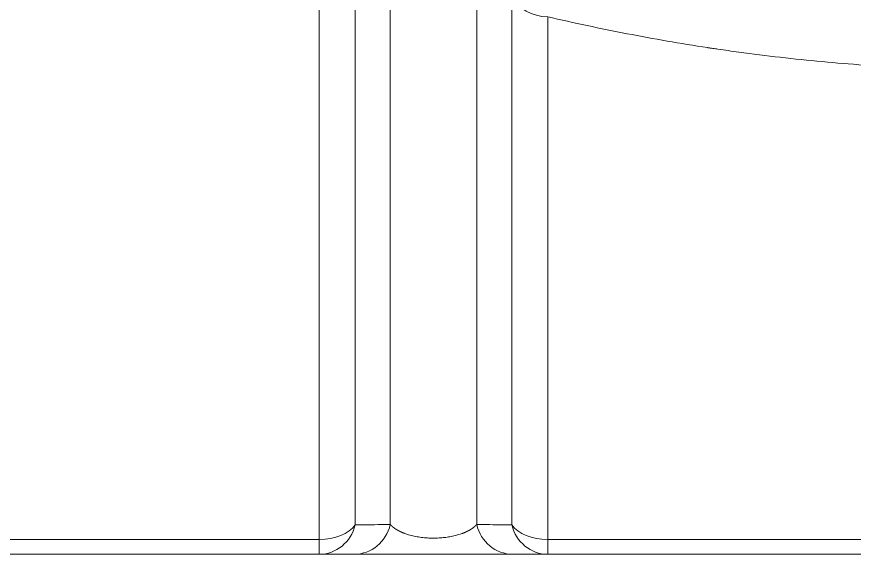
# Model space of a CAD drawing. Header units: millimetres. Extents: x 4664 to 8864, y -38 to 2932.
# Drawn here: x 5268.6 to 5324.3, y 1258.1 to 1293.8 of the extents above; entities that cross this region are included whole.
import ezdxf

# ---------------------------------------------------------------- set-up
doc = ezdxf.new("R2010")
doc.units = ezdxf.units.MM

msp = doc.modelspace()

# ---------------------------------------------------------------- linework, layer by layer
at = {"lineweight": 5}
for p, q in [((5291.094, 1297.697), (5291.094, 1260.011)), ((5288.704, 1258.059), (5288.704, 1296.318)), ((5301.501, 1260.011), (5301.501, 1295.134)), ((5293.424, 1294.605), (5293.424, 1260.034)), ((5299.17, 1294.605), (5299.17, 1260.034)), ((5303.89, 1293.783), (5303.89, 1258.059)), ((5266.593, 1259.038), (5288.704, 1259.038)), ((5303.89, 1259.038), (5326.002, 1259.038)), ((5481.461, 1258.059), (5185.728, 1258.059))]:
    msp.add_line(p, q, dxfattribs=at)
for centre, major_axis, ratio, start_param, end_param in [((5303.89, 1296.049), (-2.612, 0), 0.867625, 0.415831, 1.570796), ((5288.704, 1260.671), (-2.612, 0), 0.625225, 1.570796, 2.725761), ((5288.704, 1260.671), (0, -2.612), 0.945431, 0, 1.315471), ((5291.035, 1260.671), (0, -2.612), 0.94323, 0, 1.324569), ((5301.559, 1260.671), (0, -2.612), 0.94323, 4.958616, 6.283185), ((5303.89, 1260.671), (-2.612, 0), 0.625225, 0.415831, 1.570796), ((5303.89, 1260.671), (0, -2.612), 0.945431, 4.967714, 6.283185)]:
    msp.add_ellipse(centre, major_axis=major_axis, ratio=ratio, start_param=start_param, end_param=end_param, dxfattribs=at)
for points, knots in [([(5325.626, 1290.526), (5324.694, 1290.586), (5322.833, 1290.726), (5320.052, 1290.999), (5318.205, 1291.22), (5316.822, 1291.401), (5316.362, 1291.464), (5315.672, 1291.562), (5315.327, 1291.611), (5314.925, 1291.671), (5314.724, 1291.701), (5314.623, 1291.716), (5314.573, 1291.724), (5314.548, 1291.728), (5314.535, 1291.73), (5314.529, 1291.731), (5314.526, 1291.731), (5314.524, 1291.731), (5314.524, 1291.732), (5314.523, 1291.732), (5313.623, 1291.869), (5311.83, 1292.161), (5309.162, 1292.65), (5306.514, 1293.189), (5304.762, 1293.58), (5303.89, 1293.783)], [0, 0, 0, 0, 0.125, 0.25, 0.375, 0.375, 0.4375, 0.4375, 0.46875, 0.484375, 0.492187, 0.496094, 0.498047, 0.499023, 0.499512, 0.499756, 0.499878, 0.499939, 0.499939, 0.5, 0.5, 0.625, 0.75, 0.875, 1, 1, 1, 1]), ([(5291.094, 1260.011), (5291.662, 1260.017), (5292.236, 1260.023), (5293.016, 1260.03), (5293.22, 1260.032), (5293.424, 1260.034)], [0, 0, 0, 0, 0.739335, 0.739335, 1, 1, 1, 1]), ([(5293.424, 1260.034), (5293.426, 1260.032), (5293.429, 1260.029), (5293.434, 1260.024), (5293.438, 1260.018), (5293.443, 1260.013), (5293.448, 1260.008), (5293.453, 1260.003), (5293.458, 1259.998), (5293.463, 1259.993), (5293.468, 1259.988), (5293.473, 1259.983), (5293.478, 1259.978), (5293.483, 1259.972), (5293.488, 1259.967), (5293.493, 1259.962), (5293.498, 1259.957), (5293.503, 1259.952), (5293.508, 1259.947), (5293.514, 1259.943), (5293.519, 1259.938), (5293.524, 1259.933), (5293.53, 1259.928), (5293.535, 1259.923), (5293.54, 1259.918), (5293.546, 1259.913), (5293.551, 1259.908), (5293.557, 1259.904), (5293.562, 1259.899), (5293.568, 1259.894), (5293.573, 1259.889), (5293.579, 1259.884), (5293.585, 1259.88), (5293.59, 1259.875), (5293.596, 1259.87), (5293.602, 1259.866), (5293.608, 1259.861), (5293.613, 1259.856), (5293.619, 1259.852), (5293.625, 1259.847), (5293.631, 1259.842), (5293.637, 1259.838), (5293.643, 1259.833), (5293.649, 1259.829), (5293.655, 1259.824), (5293.661, 1259.82), (5293.667, 1259.815), (5293.673, 1259.811), (5293.679, 1259.806), (5293.685, 1259.802), (5293.691, 1259.797), (5293.697, 1259.793), (5293.703, 1259.788), (5293.71, 1259.784), (5293.716, 1259.779), (5293.722, 1259.775), (5293.728, 1259.771), (5293.735, 1259.766), (5293.741, 1259.762), (5293.747, 1259.758), (5293.754, 1259.753), (5293.76, 1259.749), (5293.767, 1259.745), (5293.773, 1259.741), (5293.779, 1259.736), (5293.786, 1259.732), (5293.792, 1259.728), (5293.799, 1259.724), (5293.806, 1259.72), (5293.812, 1259.715), (5293.819, 1259.711), (5293.825, 1259.707), (5293.832, 1259.703), (5293.839, 1259.699), (5293.845, 1259.695), (5293.852, 1259.691), (5293.859, 1259.687), (5293.866, 1259.683), (5293.872, 1259.679), (5293.879, 1259.675), (5293.886, 1259.671), (5293.893, 1259.667), (5293.9, 1259.663), (5293.907, 1259.659), (5293.914, 1259.655), (5293.92, 1259.651), (5293.927, 1259.647), (5293.934, 1259.643), (5293.941, 1259.639), (5293.948, 1259.636), (5293.955, 1259.632), (5293.962, 1259.628), (5293.969, 1259.624), (5293.977, 1259.62), (5293.984, 1259.617), (5293.991, 1259.613), (5293.998, 1259.609), (5294.005, 1259.605), (5294.012, 1259.602), (5294.019, 1259.598), (5294.027, 1259.594), (5294.034, 1259.591), (5294.041, 1259.587), (5294.048, 1259.583), (5294.055, 1259.58), (5294.063, 1259.576), (5294.07, 1259.573), (5294.077, 1259.569), (5294.085, 1259.566), (5294.092, 1259.562), (5294.099, 1259.559), (5294.107, 1259.555), (5294.114, 1259.552), (5294.122, 1259.548), (5294.129, 1259.545), (5294.136, 1259.541), (5294.144, 1259.538), (5294.151, 1259.534), (5294.159, 1259.531), (5294.166, 1259.528), (5294.174, 1259.524), (5294.181, 1259.521), (5294.189, 1259.518), (5294.196, 1259.514), (5294.204, 1259.511), (5294.212, 1259.508), (5294.219, 1259.505), (5294.227, 1259.501), (5294.234, 1259.498), (5294.242, 1259.495), (5294.25, 1259.492), (5294.257, 1259.489), (5294.265, 1259.485), (5294.273, 1259.482), (5294.28, 1259.479), (5294.288, 1259.476), (5294.296, 1259.473), (5294.303, 1259.47), (5294.311, 1259.467), (5294.319, 1259.464), (5294.327, 1259.461), (5294.334, 1259.458), (5294.342, 1259.455), (5294.35, 1259.452), (5294.358, 1259.449), (5294.366, 1259.446), (5294.373, 1259.443), (5294.433, 1259.421), (5294.548, 1259.381), (5294.726, 1259.329), (5294.911, 1259.282), (5295.101, 1259.242), (5295.295, 1259.208), (5295.492, 1259.179), (5295.692, 1259.157), (5295.893, 1259.141), (5296.095, 1259.132), (5296.291, 1259.129), (5296.481, 1259.131), (5296.665, 1259.139), (5296.849, 1259.153), (5297.031, 1259.171), (5297.212, 1259.194), (5297.39, 1259.223), (5297.565, 1259.257), (5297.737, 1259.295), (5297.904, 1259.339), (5298.065, 1259.388), (5298.173, 1259.425), (5298.232, 1259.447), (5298.247, 1259.453), (5298.263, 1259.459), (5298.278, 1259.465), (5298.293, 1259.471), (5298.308, 1259.477), (5298.322, 1259.483), (5298.337, 1259.489), (5298.352, 1259.495), (5298.367, 1259.501), (5298.382, 1259.507), (5298.396, 1259.514), (5298.411, 1259.52), (5298.426, 1259.527), (5298.44, 1259.533), (5298.455, 1259.54), (5298.469, 1259.546), (5298.483, 1259.553), (5298.498, 1259.56), (5298.512, 1259.567), (5298.526, 1259.574), (5298.54, 1259.58), (5298.554, 1259.587), (5298.568, 1259.595), (5298.582, 1259.602), (5298.596, 1259.609), (5298.61, 1259.616), (5298.624, 1259.623), (5298.637, 1259.631), (5298.651, 1259.638), (5298.664, 1259.646), (5298.678, 1259.653), (5298.691, 1259.661), (5298.705, 1259.669), (5298.718, 1259.676), (5298.731, 1259.684), (5298.744, 1259.692), (5298.757, 1259.7), (5298.77, 1259.708), (5298.783, 1259.716), (5298.796, 1259.724), (5298.808, 1259.732), (5298.821, 1259.74), (5298.833, 1259.749), (5298.846, 1259.757), (5298.858, 1259.765), (5298.87, 1259.774), (5298.882, 1259.782), (5298.894, 1259.791), (5298.906, 1259.799), (5298.918, 1259.808), (5298.93, 1259.817), (5298.942, 1259.825), (5298.953, 1259.834), (5298.965, 1259.843), (5298.976, 1259.852), (5298.987, 1259.861), (5298.998, 1259.87), (5299.009, 1259.879), (5299.02, 1259.889), (5299.031, 1259.898), (5299.042, 1259.907), (5299.052, 1259.917), (5299.063, 1259.926), (5299.073, 1259.936), (5299.083, 1259.945), (5299.094, 1259.955), (5299.104, 1259.965), (5299.113, 1259.974), (5299.123, 1259.984), (5299.133, 1259.994), (5299.142, 1260.004), (5299.152, 1260.014), (5299.161, 1260.024), (5299.167, 1260.031), (5299.17, 1260.034)], [0, 0, 0, 0, 0.002039, 0.004073, 0.006102, 0.008127, 0.010147, 0.012163, 0.014174, 0.016181, 0.018183, 0.020181, 0.022174, 0.024162, 0.026146, 0.028125, 0.0301, 0.03207, 0.034036, 0.035997, 0.037953, 0.039905, 0.041852, 0.043795, 0.045733, 0.047667, 0.049596, 0.051521, 0.053441, 0.055357, 0.057268, 0.059174, 0.061076, 0.062974, 0.064867, 0.066755, 0.068639, 0.070518, 0.072393, 0.074263, 0.076129, 0.07799, 0.079847, 0.081699, 0.083547, 0.08539, 0.087229, 0.089063, 0.090893, 0.092718, 0.094539, 0.096355, 0.098167, 0.099974, 0.101777, 0.103575, 0.105369, 0.107158, 0.108943, 0.110723, 0.112499, 0.11427, 0.116037, 0.1178, 0.119558, 0.121311, 0.12306, 0.124805, 0.126545, 0.128281, 0.130012, 0.131739, 0.133461, 0.135179, 0.136892, 0.138601, 0.140306, 0.142006, 0.143702, 0.145393, 0.14708, 0.148763, 0.150441, 0.152114, 0.153784, 0.155449, 0.157109, 0.158765, 0.160417, 0.162064, 0.163707, 0.165345, 0.16698, 0.168609, 0.170235, 0.171856, 0.173472, 0.175085, 0.176693, 0.178296, 0.179895, 0.18149, 0.183081, 0.184667, 0.186249, 0.187826, 0.189399, 0.190968, 0.192533, 0.194093, 0.195649, 0.197201, 0.198748, 0.200291, 0.20183, 0.203364, 0.204894, 0.20642, 0.207942, 0.209459, 0.210972, 0.212481, 0.213985, 0.215485, 0.216982, 0.218473, 0.219961, 0.221444, 0.222923, 0.224398, 0.225869, 0.227335, 0.228797, 0.230255, 0.231709, 0.233159, 0.234604, 0.236045, 0.237482, 0.238915, 0.240344, 0.241769, 0.243189, 0.244605, 0.246018, 0.247426, 0.248829, 0.250229, 0.279528, 0.307612, 0.334557, 0.360447, 0.385382, 0.40947, 0.432836, 0.455616, 0.477954, 0.500009, 0.520088, 0.540394, 0.561045, 0.582154, 0.603826, 0.626159, 0.64924, 0.673149, 0.697957, 0.723726, 0.750512, 0.753234, 0.755971, 0.758723, 0.761492, 0.764276, 0.767076, 0.769891, 0.772722, 0.77557, 0.778433, 0.781312, 0.784207, 0.787118, 0.790045, 0.792989, 0.795948, 0.798924, 0.801915, 0.804923, 0.807948, 0.810988, 0.814045, 0.817118, 0.820208, 0.823313, 0.826436, 0.829575, 0.83273, 0.835902, 0.83909, 0.842295, 0.845516, 0.848754, 0.852009, 0.85528, 0.858568, 0.861873, 0.865195, 0.868533, 0.871888, 0.875259, 0.878648, 0.882053, 0.885475, 0.888914, 0.89237, 0.895843, 0.899333, 0.902839, 0.906363, 0.909903, 0.913461, 0.917035, 0.920627, 0.924235, 0.927861, 0.931504, 0.935163, 0.93884, 0.942534, 0.946245, 0.949973, 0.953718, 0.95748, 0.96126, 0.965056, 0.96887, 0.972701, 0.976549, 0.980415, 0.984297, 0.988197, 0.992114, 0.996048, 1, 1, 1, 1]), ([(5299.17, 1260.034), (5299.75, 1260.029), (5300.326, 1260.023), (5301.099, 1260.015), (5301.3, 1260.013), (5301.501, 1260.011)], [0, 0, 0, 0, 0.739335, 0.739335, 1, 1, 1, 1])]:
    msp.add_open_spline(points, degree=3, knots=knots, dxfattribs=at)

doc.saveas('drawing.dxf')
